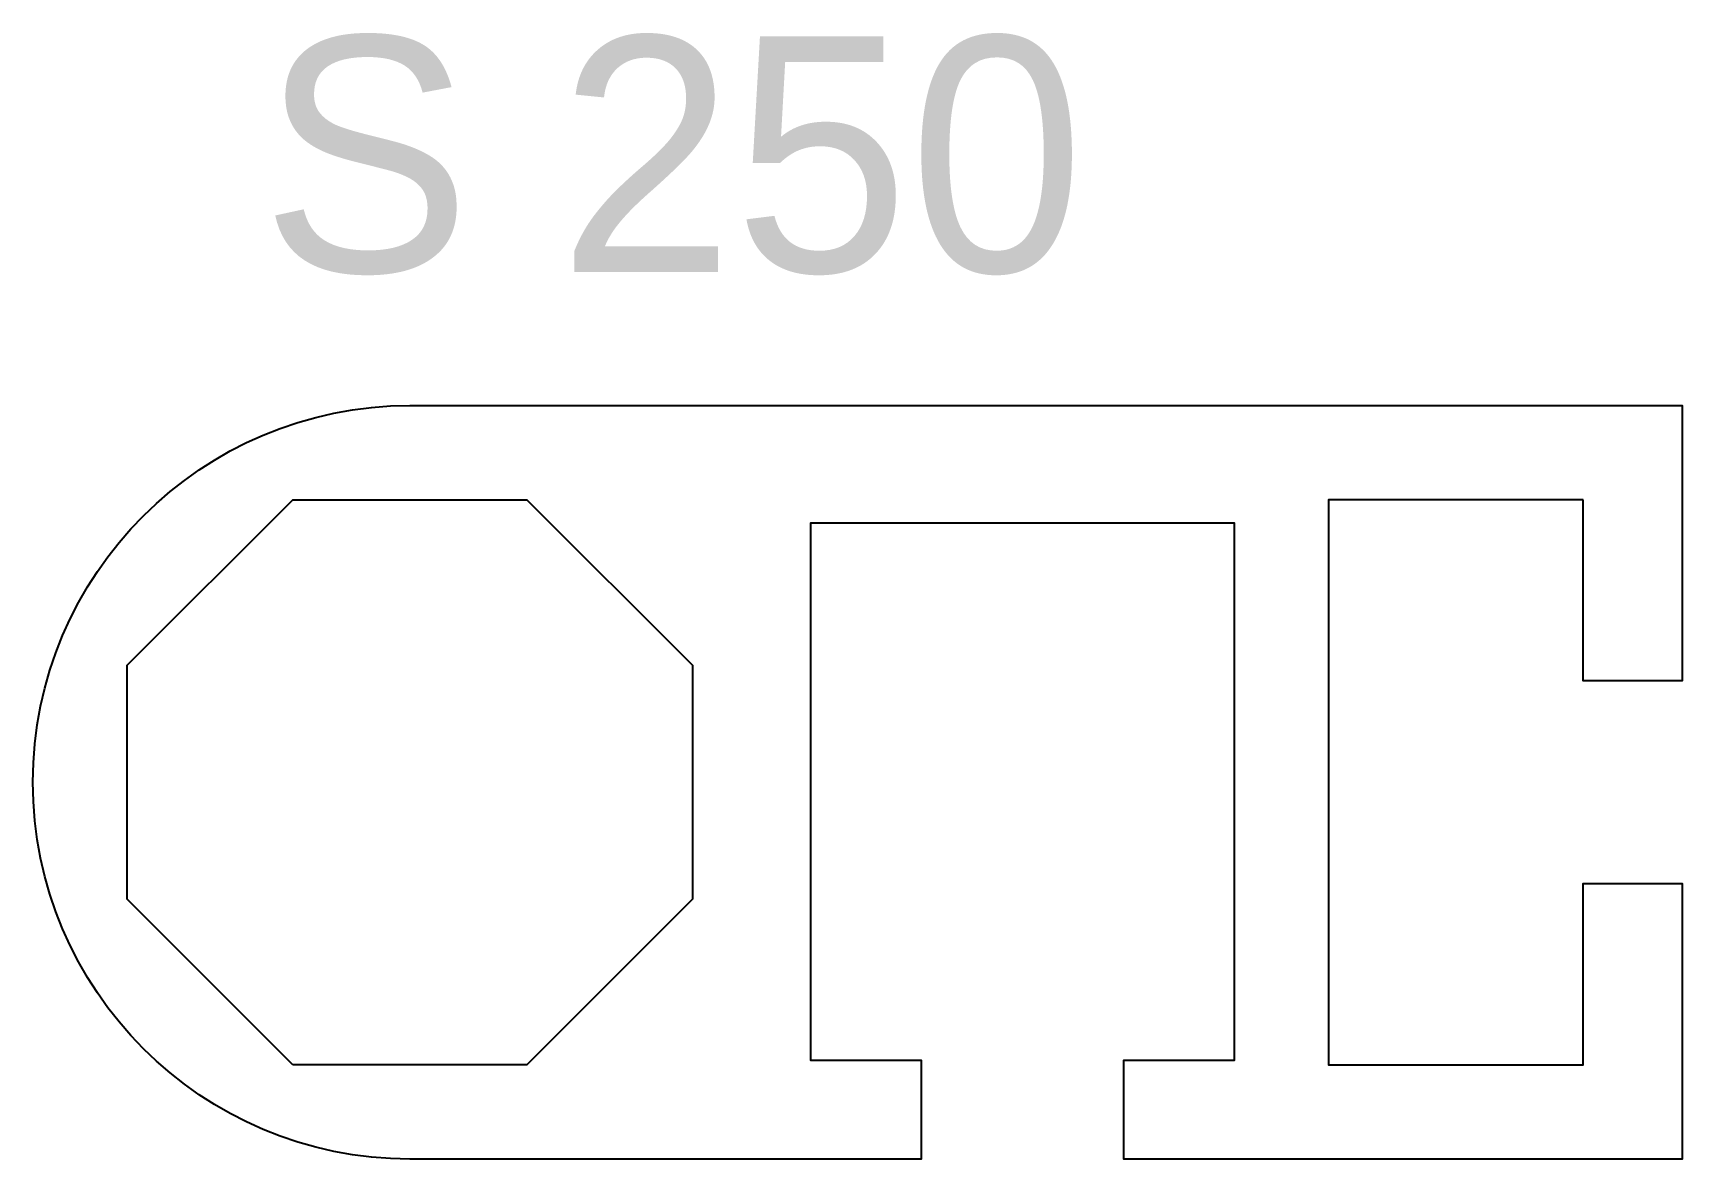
# Model space of a CAD drawing. Header units: millimetres. Extents: x -8 to 27, y -8 to 15.9.
import ezdxf

# ---------------------------------------------------------------- set-up
doc = ezdxf.new("R2010")
doc.units = ezdxf.units.MM
doc.header["$LTSCALE"] = 0.0125
doc.layers.add('Profil', color=7, linetype='Continuous')
doc.layers.add('Text_erfasst', color=3, linetype='Continuous')
doc.styles.add('gs25', font='gsimplex.shx', dxfattribs={"height": 25})

msp = doc.modelspace()

# ---------------------------------------------------------------- linework, layer by layer
at = {"layer": 'Profil', "flags": 128}
msp.add_lwpolyline([(24.9, 6), (19.5, 6), (19.5, -6), (24.9, -6), (24.9, -2.15), (27, -2.15), (27, -8), (15.15, -8), (15.15, -5.9), (17.5, -5.9), (17.5, 5.5), (8.5, 5.5), (8.5, -5.9), (10.85, -5.9), (10.85, -8), (0, -8, -1), (0, 8), (27, 8), (27, 2.15), (24.9, 2.15)], format="xyb", close=True, dxfattribs=at)
at = {"layer": 'Profil'}
msp.add_lwpolyline([(-2.485, -6), (-6, -2.485), (-6, 2.485), (-2.485, 6), (2.485, 6), (6, 2.485), (6, -2.485), (2.485, -6)], close=True, dxfattribs=at)

# ---------------------------------------------------------------- texts
at = {"layer": 'Text_erfasst', "style": 'gs25'}
msp.add_text('S 250', height=5, dxfattribs=at).set_placement((-3.161, 10.835))

doc.saveas('drawing.dxf')
